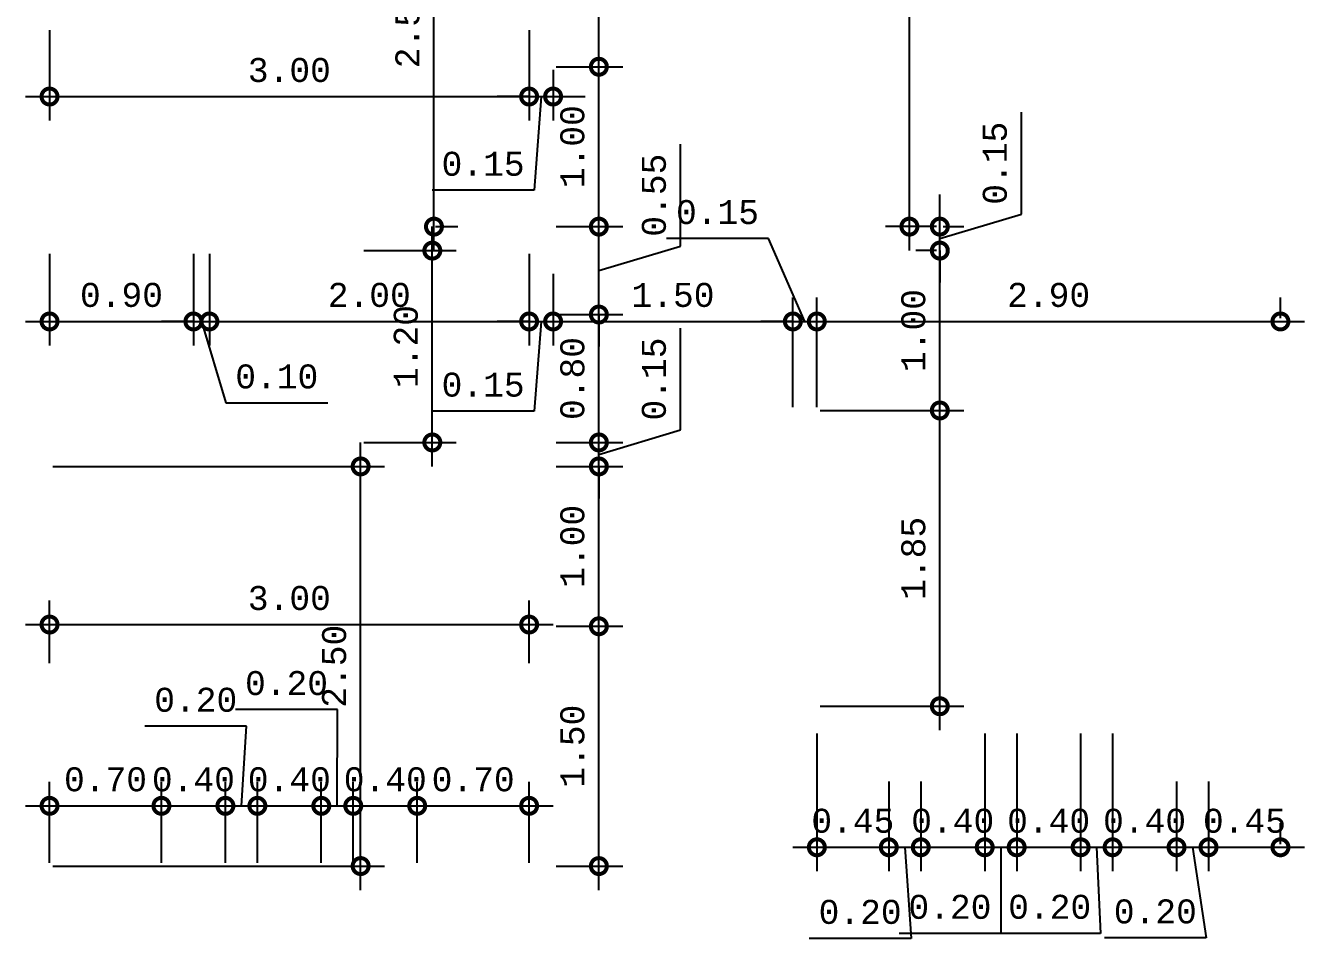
# Model space of a CAD drawing. Header units: inches. Extents: x -9 to 337, y -247 to 209.
# Drawn here: x 56.93 to 64.93, y 8.03 to 13.74 of the extents above; entities that cross this region are included whole.
import ezdxf

# ---------------------------------------------------------------- set-up
doc = ezdxf.new("R2010")
doc.units = ezdxf.units.IN
doc.header["$MEASUREMENT"] = 0
doc.header["$PDMODE"] = 34
doc.styles.add('MONOTXT4', font='monotxt4.shx')
doc.dimstyles.new('E100', dxfattribs={"dimtxt": 0.15, "dimasz": 0.2, "dimexe": 0.15, "dimexo": 0.02, "dimgap": 0.09, "dimtad": 1, "dimzin": 0, "dimdsep": 46, "dimtxsty": 'MONOTXT4', "dimblk": 'DOTSMALL', "dimcen": 0.01, "dimdle": 0.15, "dimclrd": 1, "dimclre": 1, "dimclrt": 2, "dimadec": 0, "dimazin": 0, "dimtfac": 1, "dimtofl": 0, "dimtmove": 1, "dimatfit": 1, "dimldrblk": 'OPEN90', "dimfxl": 1, "dimtolj": 1, "dimtzin": 0, "dimarcsym": 0})

# ---------------------------------------------------------------- blocks, each defined once
blk = doc.blocks.new('_DotSmall')
at = {"color": 0, "linetype": 'ByBlock', "const_width": 0.5}
blk.add_lwpolyline([(-0.0625, 0, 1), (0.0625, 0, 1)], format="xyb", close=True, dxfattribs=at)
blk = doc.blocks.new('*D162')
at = {"color": 1, "lineweight": -2, "transparency": 16777216}
for p, q in [((57.0763, 13.71), (57.0763, 13.1437)), ((60.0763, 13.71), (60.0763, 13.1437)), ((56.9263, 13.2937), (60.2263, 13.2937))]:
    blk.add_line(p, q, dxfattribs=at)
at = {"layer": 'DEFPOINTS', "color": 0, "transparency": 16777216}
for p in [(57.0763, 13.73), (60.0763, 13.73), (60.0763, 13.2937)]:
    blk.add_point(p, dxfattribs=at)
at = {"color": 1, "lineweight": -2, "transparency": 16777216, "xscale": 0.2, "yscale": 0.2, "zscale": 0.2, "rotation": 180}
blk.add_blockref('_DotSmall', (57.0763, 13.2937), dxfattribs=at)
at = {"color": 1, "lineweight": -2, "transparency": 16777216, "xscale": 0.2, "yscale": 0.2, "zscale": 0.2}
blk.add_blockref('_DotSmall', (60.0763, 13.2937), dxfattribs=at)
at = {"color": 2, "transparency": 16777216, "insert": (58.5763, 13.4587), "char_height": 0.15, "attachment_point": 5, "style": 'MONOTXT4'}
blk.add_mtext('\\A1;3.00', dxfattribs=at)
blk = doc.blocks.new('_Open90')
at = {"color": 0, "linetype": 'ByBlock', "lineweight": -2}
for p, q in [((-0.5, 0.5), (0, 0)), ((0, 0), (-1, 0)), ((0, 0), (-0.5, -0.5))]:
    blk.add_line(p, q, dxfattribs=at)
blk = doc.blocks.new('*D163')
at = {"color": 1, "lineweight": -2, "transparency": 16777216}
for p, q in [((60.0763, 13.71), (60.0763, 13.1437)), ((60.2263, 13.46), (60.2263, 13.1437)), ((60.0763, 13.2937), (59.8763, 13.2937)), ((60.0763, 13.2937), (60.2263, 13.2937)), ((60.1513, 13.2937), (60.107, 12.7071)), ((60.2263, 13.2937), (60.4263, 13.2937)), ((60.107, 12.7071), (59.4698, 12.7071))]:
    blk.add_line(p, q, dxfattribs=at)
at = {"layer": 'DEFPOINTS', "color": 0, "transparency": 16777216}
for p in [(60.0763, 13.73), (60.2263, 13.48), (60.2263, 13.2937)]:
    blk.add_point(p, dxfattribs=at)
at = {"color": 1, "lineweight": -2, "transparency": 16777216, "xscale": 0.2, "yscale": 0.2, "zscale": 0.2}
blk.add_blockref('_DotSmall', (60.0763, 13.2937), dxfattribs=at)
at = {"color": 1, "lineweight": -2, "transparency": 16777216, "xscale": 0.2, "yscale": 0.2, "zscale": 0.2, "rotation": 180}
blk.add_blockref('_DotSmall', (60.2263, 13.2937), dxfattribs=at)
at = {"color": 2, "transparency": 16777216, "insert": (59.7884, 12.8721), "char_height": 0.15, "attachment_point": 5, "style": 'MONOTXT4'}
blk.add_mtext('\\A1;0.15', dxfattribs=at)
blk = doc.blocks.new('*D166')
at = {"color": 1, "lineweight": -2, "transparency": 16777216}
for p, q in [((57.0763, 12.31), (57.0763, 11.7368)), ((57.9763, 12.31), (57.9763, 11.7368)), ((56.9263, 11.8868), (58.1263, 11.8868))]:
    blk.add_line(p, q, dxfattribs=at)
at = {"layer": 'DEFPOINTS', "color": 0, "transparency": 16777216}
for p in [(57.0763, 12.33), (57.9763, 12.33), (57.9763, 11.8868)]:
    blk.add_point(p, dxfattribs=at)
at = {"color": 1, "lineweight": -2, "transparency": 16777216, "xscale": 0.2, "yscale": 0.2, "zscale": 0.2, "rotation": 180}
blk.add_blockref('_DotSmall', (57.0763, 11.8868), dxfattribs=at)
at = {"color": 1, "lineweight": -2, "transparency": 16777216, "xscale": 0.2, "yscale": 0.2, "zscale": 0.2}
blk.add_blockref('_DotSmall', (57.9763, 11.8868), dxfattribs=at)
at = {"color": 2, "transparency": 16777216, "insert": (57.5263, 12.0518), "char_height": 0.15, "attachment_point": 5, "style": 'MONOTXT4'}
blk.add_mtext('\\A1;0.90', dxfattribs=at)
blk = doc.blocks.new('*D167')
at = {"color": 1, "lineweight": -2, "transparency": 16777216}
for p, q in [((57.9763, 12.31), (57.9763, 11.7368)), ((58.0763, 12.31), (58.0763, 11.7368)), ((57.9763, 11.8868), (57.7763, 11.8868)), ((57.9763, 11.8868), (58.0763, 11.8868)), ((58.0263, 11.8868), (58.1793, 11.3768)), ((58.0763, 11.8868), (58.2763, 11.8868)), ((58.1793, 11.3768), (58.8165, 11.3768))]:
    blk.add_line(p, q, dxfattribs=at)
at = {"layer": 'DEFPOINTS', "color": 0, "transparency": 16777216}
for p in [(57.9763, 12.33), (58.0763, 12.33), (58.0763, 11.8868)]:
    blk.add_point(p, dxfattribs=at)
at = {"color": 1, "lineweight": -2, "transparency": 16777216, "xscale": 0.2, "yscale": 0.2, "zscale": 0.2}
blk.add_blockref('_DotSmall', (57.9763, 11.8868), dxfattribs=at)
at = {"color": 1, "lineweight": -2, "transparency": 16777216, "xscale": 0.2, "yscale": 0.2, "zscale": 0.2, "rotation": 180}
blk.add_blockref('_DotSmall', (58.0763, 11.8868), dxfattribs=at)
at = {"color": 2, "transparency": 16777216, "insert": (58.4979, 11.5418), "char_height": 0.15, "attachment_point": 5, "style": 'MONOTXT4'}
blk.add_mtext('\\A1;0.10', dxfattribs=at)
blk = doc.blocks.new('*D168')
at = {"color": 1, "lineweight": -2, "transparency": 16777216}
for p, q in [((58.0763, 12.31), (58.0763, 11.7368)), ((60.0763, 12.31), (60.0763, 11.7368)), ((57.9263, 11.8868), (60.2263, 11.8868))]:
    blk.add_line(p, q, dxfattribs=at)
at = {"layer": 'DEFPOINTS', "color": 0, "transparency": 16777216}
for p in [(58.0763, 12.33), (60.0763, 12.33), (60.0763, 11.8868)]:
    blk.add_point(p, dxfattribs=at)
at = {"color": 1, "lineweight": -2, "transparency": 16777216, "xscale": 0.2, "yscale": 0.2, "zscale": 0.2, "rotation": 180}
blk.add_blockref('_DotSmall', (58.0763, 11.8868), dxfattribs=at)
at = {"color": 1, "lineweight": -2, "transparency": 16777216, "xscale": 0.2, "yscale": 0.2, "zscale": 0.2}
blk.add_blockref('_DotSmall', (60.0763, 11.8868), dxfattribs=at)
at = {"color": 2, "transparency": 16777216, "insert": (59.0763, 12.0518), "char_height": 0.15, "attachment_point": 5, "style": 'MONOTXT4'}
blk.add_mtext('\\A1;2.00', dxfattribs=at)
blk = doc.blocks.new('*D169')
at = {"color": 1, "lineweight": -2, "transparency": 16777216}
for p, q in [((60.0763, 12.31), (60.0763, 11.7368)), ((60.2263, 12.185), (60.2263, 11.7368)), ((60.0763, 11.8868), (59.8763, 11.8868)), ((60.0763, 11.8868), (60.2263, 11.8868)), ((60.1513, 11.8868), (60.1071, 11.3256)), ((60.2263, 11.8868), (60.4263, 11.8868)), ((60.1071, 11.3256), (59.47, 11.3256))]:
    blk.add_line(p, q, dxfattribs=at)
at = {"layer": 'DEFPOINTS', "color": 0, "transparency": 16777216}
for p in [(60.0763, 12.33), (60.2263, 12.205), (60.2263, 11.8868)]:
    blk.add_point(p, dxfattribs=at)
at = {"color": 1, "lineweight": -2, "transparency": 16777216, "xscale": 0.2, "yscale": 0.2, "zscale": 0.2}
blk.add_blockref('_DotSmall', (60.0763, 11.8868), dxfattribs=at)
at = {"color": 1, "lineweight": -2, "transparency": 16777216, "xscale": 0.2, "yscale": 0.2, "zscale": 0.2, "rotation": 180}
blk.add_blockref('_DotSmall', (60.2263, 11.8868), dxfattribs=at)
at = {"color": 2, "transparency": 16777216, "insert": (59.7886, 11.4906), "char_height": 0.15, "attachment_point": 5, "style": 'MONOTXT4'}
blk.add_mtext('\\A1;0.15', dxfattribs=at)
blk = doc.blocks.new('*D170')
at = {"color": 1, "lineweight": -2, "transparency": 16777216}
for p, q in [((60.2263, 12.185), (60.2263, 11.7368)), ((61.7263, 11.35), (61.7263, 12.0368)), ((60.0763, 11.8868), (61.8763, 11.8868))]:
    blk.add_line(p, q, dxfattribs=at)
at = {"layer": 'DEFPOINTS', "color": 0, "transparency": 16777216}
for p in [(60.2263, 12.205), (61.7263, 11.8868), (61.7263, 11.33)]:
    blk.add_point(p, dxfattribs=at)
at = {"color": 1, "lineweight": -2, "transparency": 16777216, "xscale": 0.2, "yscale": 0.2, "zscale": 0.2, "rotation": 180}
blk.add_blockref('_DotSmall', (60.2263, 11.8868), dxfattribs=at)
at = {"color": 1, "lineweight": -2, "transparency": 16777216, "xscale": 0.2, "yscale": 0.2, "zscale": 0.2}
blk.add_blockref('_DotSmall', (61.7263, 11.8868), dxfattribs=at)
at = {"color": 2, "transparency": 16777216, "insert": (60.9763, 12.0518), "char_height": 0.15, "attachment_point": 5, "style": 'MONOTXT4'}
blk.add_mtext('\\A1;1.50', dxfattribs=at)
blk = doc.blocks.new('*D171')
at = {"color": 1, "lineweight": -2, "transparency": 16777216}
for p, q in [((61.5733, 12.405), (60.9362, 12.405)), ((61.8013, 11.8868), (61.5733, 12.405)), ((61.7263, 11.35), (61.7263, 12.0368)), ((61.8763, 11.35), (61.8763, 12.0368)), ((61.7263, 11.8868), (61.5263, 11.8868)), ((61.7263, 11.8868), (61.8763, 11.8868)), ((61.8763, 11.8868), (62.0763, 11.8868))]:
    blk.add_line(p, q, dxfattribs=at)
at = {"layer": 'DEFPOINTS', "color": 0, "transparency": 16777216}
for p in [(61.8763, 11.8868), (61.7263, 11.33), (61.8763, 11.33)]:
    blk.add_point(p, dxfattribs=at)
at = {"color": 1, "lineweight": -2, "transparency": 16777216, "xscale": 0.2, "yscale": 0.2, "zscale": 0.2}
blk.add_blockref('_DotSmall', (61.7263, 11.8868), dxfattribs=at)
at = {"color": 1, "lineweight": -2, "transparency": 16777216, "xscale": 0.2, "yscale": 0.2, "zscale": 0.2, "rotation": 180}
blk.add_blockref('_DotSmall', (61.8763, 11.8868), dxfattribs=at)
at = {"color": 2, "transparency": 16777216, "insert": (61.2548, 12.57), "char_height": 0.15, "attachment_point": 5, "style": 'MONOTXT4'}
blk.add_mtext('\\A1;0.15', dxfattribs=at)
blk = doc.blocks.new('*D172')
at = {"color": 1, "lineweight": -2, "transparency": 16777216}
for p, q in [((61.8763, 11.35), (61.8763, 12.0368)), ((64.7763, 11.9068), (64.7763, 12.0368)), ((61.7263, 11.8868), (64.9263, 11.8868))]:
    blk.add_line(p, q, dxfattribs=at)
at = {"layer": 'DEFPOINTS', "color": 0, "transparency": 16777216}
for p in [(64.7763, 11.8868), (64.7763, 11.8868), (61.8763, 11.33)]:
    blk.add_point(p, dxfattribs=at)
at = {"color": 1, "lineweight": -2, "transparency": 16777216, "xscale": 0.2, "yscale": 0.2, "zscale": 0.2, "rotation": 180}
blk.add_blockref('_DotSmall', (61.8763, 11.8868), dxfattribs=at)
at = {"color": 1, "lineweight": -2, "transparency": 16777216, "xscale": 0.2, "yscale": 0.2, "zscale": 0.2}
blk.add_blockref('_DotSmall', (64.7763, 11.8868), dxfattribs=at)
at = {"color": 2, "transparency": 16777216, "insert": (63.3263, 12.0518), "char_height": 0.15, "attachment_point": 5, "style": 'MONOTXT4'}
blk.add_mtext('\\A1;2.90', dxfattribs=at)
blk = doc.blocks.new('*D173')
at = {"color": 1, "lineweight": -2, "transparency": 16777216}
for p, q in [((57.0763, 8.5), (57.0763, 9.0067)), ((57.7763, 8.5), (57.7763, 9.0067)), ((56.9263, 8.8567), (57.9263, 8.8567))]:
    blk.add_line(p, q, dxfattribs=at)
at = {"layer": 'DEFPOINTS', "color": 0, "transparency": 16777216}
for p in [(57.7763, 8.8567), (57.0763, 8.48), (57.7763, 8.48)]:
    blk.add_point(p, dxfattribs=at)
at = {"color": 1, "lineweight": -2, "transparency": 16777216, "xscale": 0.2, "yscale": 0.2, "zscale": 0.2, "rotation": 180}
blk.add_blockref('_DotSmall', (57.0763, 8.8567), dxfattribs=at)
at = {"color": 1, "lineweight": -2, "transparency": 16777216, "xscale": 0.2, "yscale": 0.2, "zscale": 0.2}
blk.add_blockref('_DotSmall', (57.7763, 8.8567), dxfattribs=at)
at = {"color": 2, "transparency": 16777216, "insert": (57.4263, 9.0217), "char_height": 0.15, "attachment_point": 5, "style": 'MONOTXT4'}
blk.add_mtext('\\A1;0.70', dxfattribs=at)
blk = doc.blocks.new('*D174')
at = {"color": 1, "lineweight": -2, "transparency": 16777216}
for p, q in [((57.7763, 8.5), (57.7763, 9.0067)), ((58.1763, 8.5), (58.1763, 9.0067)), ((57.6263, 8.8567), (58.3263, 8.8567))]:
    blk.add_line(p, q, dxfattribs=at)
at = {"layer": 'DEFPOINTS', "color": 0, "transparency": 16777216}
for p in [(58.1763, 8.8567), (57.7763, 8.48), (58.1763, 8.48)]:
    blk.add_point(p, dxfattribs=at)
at = {"color": 1, "lineweight": -2, "transparency": 16777216, "xscale": 0.2, "yscale": 0.2, "zscale": 0.2, "rotation": 180}
blk.add_blockref('_DotSmall', (57.7763, 8.8567), dxfattribs=at)
at = {"color": 1, "lineweight": -2, "transparency": 16777216, "xscale": 0.2, "yscale": 0.2, "zscale": 0.2}
blk.add_blockref('_DotSmall', (58.1763, 8.8567), dxfattribs=at)
at = {"color": 2, "transparency": 16777216, "insert": (57.9763, 9.0217), "char_height": 0.15, "attachment_point": 5, "style": 'MONOTXT4'}
blk.add_mtext('\\A1;0.40', dxfattribs=at)
blk = doc.blocks.new('*D175')
at = {"color": 1, "lineweight": -2, "transparency": 16777216}
for p, q in [((58.3093, 9.3543), (57.6721, 9.3543)), ((58.2763, 8.8567), (58.3093, 9.3543)), ((58.1763, 8.5), (58.1763, 9.0067)), ((58.3763, 8.5), (58.3763, 9.0067)), ((58.0263, 8.8567), (58.5263, 8.8567))]:
    blk.add_line(p, q, dxfattribs=at)
at = {"layer": 'DEFPOINTS', "color": 0, "transparency": 16777216}
for p in [(58.3763, 8.8567), (58.1763, 8.48), (58.3763, 8.48)]:
    blk.add_point(p, dxfattribs=at)
at = {"color": 1, "lineweight": -2, "transparency": 16777216, "xscale": 0.2, "yscale": 0.2, "zscale": 0.2, "rotation": 180}
blk.add_blockref('_DotSmall', (58.1763, 8.8567), dxfattribs=at)
at = {"color": 1, "lineweight": -2, "transparency": 16777216, "xscale": 0.2, "yscale": 0.2, "zscale": 0.2}
blk.add_blockref('_DotSmall', (58.3763, 8.8567), dxfattribs=at)
at = {"color": 2, "transparency": 16777216, "insert": (57.9907, 9.5193), "char_height": 0.15, "attachment_point": 5, "style": 'MONOTXT4'}
blk.add_mtext('\\A1;0.20', dxfattribs=at)
blk = doc.blocks.new('*D176')
at = {"color": 1, "lineweight": -2, "transparency": 16777216}
for p, q in [((58.3763, 8.5), (58.3763, 9.0067)), ((58.7763, 8.5), (58.7763, 9.0067)), ((58.2263, 8.8567), (58.9263, 8.8567))]:
    blk.add_line(p, q, dxfattribs=at)
at = {"layer": 'DEFPOINTS', "color": 0, "transparency": 16777216}
for p in [(58.7763, 8.8567), (58.3763, 8.48), (58.7763, 8.48)]:
    blk.add_point(p, dxfattribs=at)
at = {"color": 1, "lineweight": -2, "transparency": 16777216, "xscale": 0.2, "yscale": 0.2, "zscale": 0.2, "rotation": 180}
blk.add_blockref('_DotSmall', (58.3763, 8.8567), dxfattribs=at)
at = {"color": 1, "lineweight": -2, "transparency": 16777216, "xscale": 0.2, "yscale": 0.2, "zscale": 0.2}
blk.add_blockref('_DotSmall', (58.7763, 8.8567), dxfattribs=at)
at = {"color": 2, "transparency": 16777216, "insert": (58.5763, 9.0217), "char_height": 0.15, "attachment_point": 5, "style": 'MONOTXT4'}
blk.add_mtext('\\A1;0.40', dxfattribs=at)
blk = doc.blocks.new('*D177')
at = {"color": 1, "lineweight": -2, "transparency": 16777216}
for p, q in [((58.8774, 9.4586), (58.2402, 9.4586)), ((58.8763, 8.8567), (58.8774, 9.4586)), ((58.7763, 8.5), (58.7763, 9.0067)), ((58.9763, 8.5), (58.9763, 9.0067)), ((58.6263, 8.8567), (59.1263, 8.8567))]:
    blk.add_line(p, q, dxfattribs=at)
at = {"layer": 'DEFPOINTS', "color": 0, "transparency": 16777216}
for p in [(58.9763, 8.8567), (58.7763, 8.48), (58.9763, 8.48)]:
    blk.add_point(p, dxfattribs=at)
at = {"color": 1, "lineweight": -2, "transparency": 16777216, "xscale": 0.2, "yscale": 0.2, "zscale": 0.2, "rotation": 180}
blk.add_blockref('_DotSmall', (58.7763, 8.8567), dxfattribs=at)
at = {"color": 1, "lineweight": -2, "transparency": 16777216, "xscale": 0.2, "yscale": 0.2, "zscale": 0.2}
blk.add_blockref('_DotSmall', (58.9763, 8.8567), dxfattribs=at)
at = {"color": 2, "transparency": 16777216, "insert": (58.5588, 9.6236), "char_height": 0.15, "attachment_point": 5, "style": 'MONOTXT4'}
blk.add_mtext('\\A1;0.20', dxfattribs=at)
blk = doc.blocks.new('*D178')
at = {"color": 1, "lineweight": -2, "transparency": 16777216}
for p, q in [((58.9763, 8.5), (58.9763, 9.0067)), ((59.3763, 8.5), (59.3763, 9.0067)), ((58.8263, 8.8567), (59.5263, 8.8567))]:
    blk.add_line(p, q, dxfattribs=at)
at = {"layer": 'DEFPOINTS', "color": 0, "transparency": 16777216}
for p in [(59.3763, 8.8567), (58.9763, 8.48), (59.3763, 8.48)]:
    blk.add_point(p, dxfattribs=at)
at = {"color": 1, "lineweight": -2, "transparency": 16777216, "xscale": 0.2, "yscale": 0.2, "zscale": 0.2, "rotation": 180}
blk.add_blockref('_DotSmall', (58.9763, 8.8567), dxfattribs=at)
at = {"color": 1, "lineweight": -2, "transparency": 16777216, "xscale": 0.2, "yscale": 0.2, "zscale": 0.2}
blk.add_blockref('_DotSmall', (59.3763, 8.8567), dxfattribs=at)
at = {"color": 2, "transparency": 16777216, "insert": (59.1763, 9.0217), "char_height": 0.15, "attachment_point": 5, "style": 'MONOTXT4'}
blk.add_mtext('\\A1;0.40', dxfattribs=at)
blk = doc.blocks.new('*D179')
at = {"color": 1, "lineweight": -2, "transparency": 16777216}
for p, q in [((59.3763, 8.5), (59.3763, 9.0067)), ((60.0763, 8.5), (60.0763, 9.0067)), ((59.2263, 8.8567), (60.2263, 8.8567))]:
    blk.add_line(p, q, dxfattribs=at)
at = {"layer": 'DEFPOINTS', "color": 0, "transparency": 16777216}
for p in [(60.0763, 8.8567), (59.3763, 8.48), (60.0763, 8.48)]:
    blk.add_point(p, dxfattribs=at)
at = {"color": 1, "lineweight": -2, "transparency": 16777216, "xscale": 0.2, "yscale": 0.2, "zscale": 0.2, "rotation": 180}
blk.add_blockref('_DotSmall', (59.3763, 8.8567), dxfattribs=at)
at = {"color": 1, "lineweight": -2, "transparency": 16777216, "xscale": 0.2, "yscale": 0.2, "zscale": 0.2}
blk.add_blockref('_DotSmall', (60.0763, 8.8567), dxfattribs=at)
at = {"color": 2, "transparency": 16777216, "insert": (59.7263, 9.0217), "char_height": 0.15, "attachment_point": 5, "style": 'MONOTXT4'}
blk.add_mtext('\\A1;0.70', dxfattribs=at)
blk = doc.blocks.new('*D180')
at = {"color": 1, "lineweight": -2, "transparency": 16777216}
for p, q in [((61.8763, 9.31), (61.8763, 8.4475)), ((62.3263, 9.01), (62.3263, 8.4475)), ((61.7263, 8.5975), (62.4763, 8.5975))]:
    blk.add_line(p, q, dxfattribs=at)
at = {"layer": 'DEFPOINTS', "color": 0, "transparency": 16777216}
for p in [(61.8763, 9.33), (62.3263, 9.03), (62.3263, 8.5975)]:
    blk.add_point(p, dxfattribs=at)
at = {"color": 1, "lineweight": -2, "transparency": 16777216, "xscale": 0.2, "yscale": 0.2, "zscale": 0.2, "rotation": 180}
blk.add_blockref('_DotSmall', (61.8763, 8.5975), dxfattribs=at)
at = {"color": 1, "lineweight": -2, "transparency": 16777216, "xscale": 0.2, "yscale": 0.2, "zscale": 0.2}
blk.add_blockref('_DotSmall', (62.3263, 8.5975), dxfattribs=at)
at = {"color": 2, "transparency": 16777216, "insert": (62.1013, 8.7625), "char_height": 0.15, "attachment_point": 5, "style": 'MONOTXT4'}
blk.add_mtext('\\A1;0.45', dxfattribs=at)
blk = doc.blocks.new('*D181')
at = {"color": 1, "lineweight": -2, "transparency": 16777216}
for p, q in [((62.3263, 9.01), (62.3263, 8.4475)), ((62.5263, 9.01), (62.5263, 8.4475)), ((62.1763, 8.5975), (62.6763, 8.5975)), ((62.4263, 8.5975), (62.4656, 8.0274)), ((62.4656, 8.0274), (61.8284, 8.0274))]:
    blk.add_line(p, q, dxfattribs=at)
at = {"layer": 'DEFPOINTS', "color": 0, "transparency": 16777216}
for p in [(62.3263, 9.03), (62.5263, 9.03), (62.5263, 8.5975)]:
    blk.add_point(p, dxfattribs=at)
at = {"color": 1, "lineweight": -2, "transparency": 16777216, "xscale": 0.2, "yscale": 0.2, "zscale": 0.2, "rotation": 180}
blk.add_blockref('_DotSmall', (62.3263, 8.5975), dxfattribs=at)
at = {"color": 1, "lineweight": -2, "transparency": 16777216, "xscale": 0.2, "yscale": 0.2, "zscale": 0.2}
blk.add_blockref('_DotSmall', (62.5263, 8.5975), dxfattribs=at)
at = {"color": 2, "transparency": 16777216, "insert": (62.147, 8.1924), "char_height": 0.15, "attachment_point": 5, "style": 'MONOTXT4'}
blk.add_mtext('\\A1;0.20', dxfattribs=at)
blk = doc.blocks.new('*D182')
at = {"color": 1, "lineweight": -2, "transparency": 16777216}
for p, q in [((62.9263, 9.31), (62.9263, 8.4475)), ((62.5263, 9.01), (62.5263, 8.4475)), ((62.3763, 8.5975), (63.0763, 8.5975))]:
    blk.add_line(p, q, dxfattribs=at)
at = {"layer": 'DEFPOINTS', "color": 0, "transparency": 16777216}
for p in [(62.9263, 9.33), (62.5263, 9.03), (62.9263, 8.5975)]:
    blk.add_point(p, dxfattribs=at)
at = {"color": 1, "lineweight": -2, "transparency": 16777216, "xscale": 0.2, "yscale": 0.2, "zscale": 0.2, "rotation": 180}
blk.add_blockref('_DotSmall', (62.5263, 8.5975), dxfattribs=at)
at = {"color": 1, "lineweight": -2, "transparency": 16777216, "xscale": 0.2, "yscale": 0.2, "zscale": 0.2}
blk.add_blockref('_DotSmall', (62.9263, 8.5975), dxfattribs=at)
at = {"color": 2, "transparency": 16777216, "insert": (62.7263, 8.7625), "char_height": 0.15, "attachment_point": 5, "style": 'MONOTXT4'}
blk.add_mtext('\\A1;0.40', dxfattribs=at)
blk = doc.blocks.new('*D183')
at = {"color": 1, "lineweight": -2, "transparency": 16777216}
for p, q in [((62.9263, 9.31), (62.9263, 8.4475)), ((63.1263, 9.31), (63.1263, 8.4475)), ((62.7763, 8.5975), (63.2763, 8.5975)), ((63.0263, 8.5975), (63.0273, 8.0589)), ((63.0273, 8.0589), (62.3902, 8.0589))]:
    blk.add_line(p, q, dxfattribs=at)
at = {"layer": 'DEFPOINTS', "color": 0, "transparency": 16777216}
for p in [(62.9263, 9.33), (63.1263, 9.33), (63.1263, 8.5975)]:
    blk.add_point(p, dxfattribs=at)
at = {"color": 1, "lineweight": -2, "transparency": 16777216, "xscale": 0.2, "yscale": 0.2, "zscale": 0.2, "rotation": 180}
blk.add_blockref('_DotSmall', (62.9263, 8.5975), dxfattribs=at)
at = {"color": 1, "lineweight": -2, "transparency": 16777216, "xscale": 0.2, "yscale": 0.2, "zscale": 0.2}
blk.add_blockref('_DotSmall', (63.1263, 8.5975), dxfattribs=at)
at = {"color": 2, "transparency": 16777216, "insert": (62.7087, 8.2239), "char_height": 0.15, "attachment_point": 5, "style": 'MONOTXT4'}
blk.add_mtext('\\A1;0.20', dxfattribs=at)
blk = doc.blocks.new('*D184')
at = {"color": 1, "lineweight": -2, "transparency": 16777216}
for p, q in [((63.1263, 9.31), (63.1263, 8.4475)), ((63.5263, 9.31), (63.5263, 8.4475)), ((62.9763, 8.5975), (63.6763, 8.5975))]:
    blk.add_line(p, q, dxfattribs=at)
at = {"layer": 'DEFPOINTS', "color": 0, "transparency": 16777216}
for p in [(63.1263, 9.33), (63.5263, 9.33), (63.5263, 8.5975)]:
    blk.add_point(p, dxfattribs=at)
at = {"color": 1, "lineweight": -2, "transparency": 16777216, "xscale": 0.2, "yscale": 0.2, "zscale": 0.2, "rotation": 180}
blk.add_blockref('_DotSmall', (63.1263, 8.5975), dxfattribs=at)
at = {"color": 1, "lineweight": -2, "transparency": 16777216, "xscale": 0.2, "yscale": 0.2, "zscale": 0.2}
blk.add_blockref('_DotSmall', (63.5263, 8.5975), dxfattribs=at)
at = {"color": 2, "transparency": 16777216, "insert": (63.3263, 8.7625), "char_height": 0.15, "attachment_point": 5, "style": 'MONOTXT4'}
blk.add_mtext('\\A1;0.40', dxfattribs=at)
blk = doc.blocks.new('*D185')
at = {"color": 1, "lineweight": -2, "transparency": 16777216}
for p, q in [((63.5263, 9.31), (63.5263, 8.4475)), ((63.7263, 9.31), (63.7263, 8.4475)), ((63.3763, 8.5975), (63.8763, 8.5975)), ((63.6263, 8.5975), (63.6513, 8.0591)), ((63.6513, 8.0591), (63.0142, 8.0591))]:
    blk.add_line(p, q, dxfattribs=at)
at = {"layer": 'DEFPOINTS', "color": 0, "transparency": 16777216}
for p in [(63.5263, 9.33), (63.7263, 9.33), (63.7263, 8.5975)]:
    blk.add_point(p, dxfattribs=at)
at = {"color": 1, "lineweight": -2, "transparency": 16777216, "xscale": 0.2, "yscale": 0.2, "zscale": 0.2, "rotation": 180}
blk.add_blockref('_DotSmall', (63.5263, 8.5975), dxfattribs=at)
at = {"color": 1, "lineweight": -2, "transparency": 16777216, "xscale": 0.2, "yscale": 0.2, "zscale": 0.2}
blk.add_blockref('_DotSmall', (63.7263, 8.5975), dxfattribs=at)
at = {"color": 2, "transparency": 16777216, "insert": (63.3328, 8.2241), "char_height": 0.15, "attachment_point": 5, "style": 'MONOTXT4'}
blk.add_mtext('\\A1;0.20', dxfattribs=at)
blk = doc.blocks.new('*D186')
at = {"color": 1, "lineweight": -2, "transparency": 16777216}
for p, q in [((63.7263, 9.31), (63.7263, 8.4475)), ((64.1263, 9.01), (64.1263, 8.4475)), ((63.5763, 8.5975), (64.2763, 8.5975))]:
    blk.add_line(p, q, dxfattribs=at)
at = {"layer": 'DEFPOINTS', "color": 0, "transparency": 16777216}
for p in [(63.7263, 9.33), (64.1263, 9.03), (64.1263, 8.5975)]:
    blk.add_point(p, dxfattribs=at)
at = {"color": 1, "lineweight": -2, "transparency": 16777216, "xscale": 0.2, "yscale": 0.2, "zscale": 0.2, "rotation": 180}
blk.add_blockref('_DotSmall', (63.7263, 8.5975), dxfattribs=at)
at = {"color": 1, "lineweight": -2, "transparency": 16777216, "xscale": 0.2, "yscale": 0.2, "zscale": 0.2}
blk.add_blockref('_DotSmall', (64.1263, 8.5975), dxfattribs=at)
at = {"color": 2, "transparency": 16777216, "insert": (63.9263, 8.7625), "char_height": 0.15, "attachment_point": 5, "style": 'MONOTXT4'}
blk.add_mtext('\\A1;0.40', dxfattribs=at)
blk = doc.blocks.new('*D187')
at = {"color": 1, "lineweight": -2, "transparency": 16777216}
for p, q in [((64.1263, 9.01), (64.1263, 8.4475)), ((64.3263, 9.01), (64.3263, 8.4475)), ((63.9763, 8.5975), (64.4763, 8.5975)), ((64.2263, 8.5975), (64.3122, 8.0303)), ((64.3122, 8.0303), (63.6751, 8.0303))]:
    blk.add_line(p, q, dxfattribs=at)
at = {"layer": 'DEFPOINTS', "color": 0, "transparency": 16777216}
for p in [(64.1263, 9.03), (64.3263, 9.03), (64.3263, 8.5975)]:
    blk.add_point(p, dxfattribs=at)
at = {"color": 1, "lineweight": -2, "transparency": 16777216, "xscale": 0.2, "yscale": 0.2, "zscale": 0.2, "rotation": 180}
blk.add_blockref('_DotSmall', (64.1263, 8.5975), dxfattribs=at)
at = {"color": 1, "lineweight": -2, "transparency": 16777216, "xscale": 0.2, "yscale": 0.2, "zscale": 0.2}
blk.add_blockref('_DotSmall', (64.3263, 8.5975), dxfattribs=at)
at = {"color": 2, "transparency": 16777216, "insert": (63.9936, 8.1953), "char_height": 0.15, "attachment_point": 5, "style": 'MONOTXT4'}
blk.add_mtext('\\A1;0.20', dxfattribs=at)
blk = doc.blocks.new('*D188')
at = {"color": 1, "lineweight": -2, "transparency": 16777216}
for p, q in [((64.3263, 9.01), (64.3263, 8.4475)), ((64.7763, 8.6175), (64.7763, 8.7475)), ((64.1763, 8.5975), (64.9263, 8.5975))]:
    blk.add_line(p, q, dxfattribs=at)
at = {"layer": 'DEFPOINTS', "color": 0, "transparency": 16777216}
for p in [(64.3263, 9.03), (64.7763, 8.5975), (64.7763, 8.5975)]:
    blk.add_point(p, dxfattribs=at)
at = {"color": 1, "lineweight": -2, "transparency": 16777216, "xscale": 0.2, "yscale": 0.2, "zscale": 0.2, "rotation": 180}
blk.add_blockref('_DotSmall', (64.3263, 8.5975), dxfattribs=at)
at = {"color": 1, "lineweight": -2, "transparency": 16777216, "xscale": 0.2, "yscale": 0.2, "zscale": 0.2}
blk.add_blockref('_DotSmall', (64.7763, 8.5975), dxfattribs=at)
at = {"color": 2, "transparency": 16777216, "insert": (64.5513, 8.7625), "char_height": 0.15, "attachment_point": 5, "style": 'MONOTXT4'}
blk.add_mtext('\\A1;0.45', dxfattribs=at)
blk = doc.blocks.new('*D189')
at = {"color": 1, "lineweight": -2, "transparency": 16777216}
for p, q in [((59.0224, 8.33), (59.0224, 11.13)), ((57.0963, 10.98), (59.1724, 10.98)), ((57.0963, 8.48), (59.1724, 8.48))]:
    blk.add_line(p, q, dxfattribs=at)
at = {"layer": 'DEFPOINTS', "color": 0, "transparency": 16777216}
for p in [(57.0763, 10.98), (59.0224, 10.98), (57.0763, 8.48)]:
    blk.add_point(p, dxfattribs=at)
at = {"color": 1, "lineweight": -2, "transparency": 16777216, "xscale": 0.2, "yscale": 0.2, "zscale": 0.2}
for p, rotation in [((59.0224, 10.98), 90), ((59.0224, 8.48), 270)]:
    blk.add_blockref('_DotSmall', p, dxfattribs=dict(at, rotation=rotation))
at = {"color": 2, "transparency": 16777216, "insert": (58.8574, 9.73), "char_height": 0.15, "attachment_point": 5, "rotation": 90, "style": 'MONOTXT4'}
blk.add_mtext('\\A1;2.50', dxfattribs=at)
blk = doc.blocks.new('*D190')
at = {"color": 1, "lineweight": -2, "transparency": 16777216}
for p, q in [((57.0763, 9.75), (57.0763, 10.1408)), ((60.0763, 9.75), (60.0763, 10.1408)), ((56.9263, 9.9908), (60.2263, 9.9908))]:
    blk.add_line(p, q, dxfattribs=at)
at = {"layer": 'DEFPOINTS', "color": 0, "transparency": 16777216}
for p in [(60.0763, 9.9908), (57.0763, 9.73), (60.0763, 9.73)]:
    blk.add_point(p, dxfattribs=at)
at = {"color": 1, "lineweight": -2, "transparency": 16777216, "xscale": 0.2, "yscale": 0.2, "zscale": 0.2, "rotation": 180}
blk.add_blockref('_DotSmall', (57.0763, 9.9908), dxfattribs=at)
at = {"color": 1, "lineweight": -2, "transparency": 16777216, "xscale": 0.2, "yscale": 0.2, "zscale": 0.2}
blk.add_blockref('_DotSmall', (60.0763, 9.9908), dxfattribs=at)
at = {"color": 2, "transparency": 16777216, "insert": (58.5763, 10.1558), "char_height": 0.15, "attachment_point": 5, "style": 'MONOTXT4'}
blk.add_mtext('\\A1;3.00', dxfattribs=at)
blk = doc.blocks.new('*D191')
at = {"color": 1, "lineweight": -2, "transparency": 16777216}
for p, q in [((59.4708, 10.98), (59.4708, 12.48)), ((59.0424, 12.33), (59.6208, 12.33)), ((59.0424, 11.13), (59.6208, 11.13))]:
    blk.add_line(p, q, dxfattribs=at)
at = {"layer": 'DEFPOINTS', "color": 0, "transparency": 16777216}
for p in [(59.0224, 12.33), (59.4708, 12.33), (59.0224, 11.13)]:
    blk.add_point(p, dxfattribs=at)
at = {"color": 1, "lineweight": -2, "transparency": 16777216, "xscale": 0.2, "yscale": 0.2, "zscale": 0.2}
for p, rotation in [((59.4708, 12.33), 90), ((59.4708, 11.13), 270)]:
    blk.add_blockref('_DotSmall', p, dxfattribs=dict(at, rotation=rotation))
at = {"color": 2, "transparency": 16777216, "insert": (59.3058, 11.73), "char_height": 0.15, "attachment_point": 5, "rotation": 90, "style": 'MONOTXT4'}
blk.add_mtext('\\A1;1.20', dxfattribs=at)
blk = doc.blocks.new('*D192')
at = {"color": 1, "lineweight": -2, "transparency": 16777216}
for p, q in [((59.4811, 12.33), (59.4811, 15.13)), ((59.4908, 14.98), (59.6311, 14.98)), ((59.4908, 12.48), (59.6311, 12.48))]:
    blk.add_line(p, q, dxfattribs=at)
at = {"layer": 'DEFPOINTS', "color": 0, "transparency": 16777216}
for p in [(59.4708, 14.98), (59.4811, 14.98), (59.4708, 12.48)]:
    blk.add_point(p, dxfattribs=at)
at = {"color": 1, "lineweight": -2, "transparency": 16777216, "xscale": 0.2, "yscale": 0.2, "zscale": 0.2}
for p, rotation in [((59.4811, 14.98), 90), ((59.4811, 12.48), 270)]:
    blk.add_blockref('_DotSmall', p, dxfattribs=dict(at, rotation=rotation))
at = {"color": 2, "transparency": 16777216, "insert": (59.3161, 13.73), "char_height": 0.15, "attachment_point": 5, "rotation": 90, "style": 'MONOTXT4'}
blk.add_mtext('\\A1;2.50', dxfattribs=at)
blk = doc.blocks.new('*D203')
at = {"color": 1, "lineweight": -2, "transparency": 16777216}
for p, q in [((60.5127, 8.33), (60.5127, 10.13)), ((60.2463, 9.98), (60.6627, 9.98)), ((60.2463, 8.48), (60.6627, 8.48))]:
    blk.add_line(p, q, dxfattribs=at)
at = {"layer": 'DEFPOINTS', "color": 0, "transparency": 16777216}
for p in [(60.2263, 9.98), (60.5127, 9.98), (60.2263, 8.48)]:
    blk.add_point(p, dxfattribs=at)
at = {"color": 1, "lineweight": -2, "transparency": 16777216, "xscale": 0.2, "yscale": 0.2, "zscale": 0.2}
for p, rotation in [((60.5127, 9.98), 90), ((60.5127, 8.48), 270)]:
    blk.add_blockref('_DotSmall', p, dxfattribs=dict(at, rotation=rotation))
at = {"color": 2, "transparency": 16777216, "insert": (60.3477, 9.23), "char_height": 0.15, "attachment_point": 5, "rotation": 90, "style": 'MONOTXT4'}
blk.add_mtext('\\A1;1.50', dxfattribs=at)
blk = doc.blocks.new('*D204')
at = {"color": 1, "lineweight": -2, "transparency": 16777216}
for p, q in [((60.5127, 9.83), (60.5127, 11.13)), ((60.2463, 10.98), (60.6627, 10.98)), ((60.2463, 9.98), (60.6627, 9.98))]:
    blk.add_line(p, q, dxfattribs=at)
at = {"layer": 'DEFPOINTS', "color": 0, "transparency": 16777216}
for p in [(60.2263, 10.98), (60.5127, 10.98), (60.2263, 9.98)]:
    blk.add_point(p, dxfattribs=at)
at = {"color": 1, "lineweight": -2, "transparency": 16777216, "xscale": 0.2, "yscale": 0.2, "zscale": 0.2}
for p, rotation in [((60.5127, 10.98), 90), ((60.5127, 9.98), 270)]:
    blk.add_blockref('_DotSmall', p, dxfattribs=dict(at, rotation=rotation))
at = {"color": 2, "transparency": 16777216, "insert": (60.3477, 10.48), "char_height": 0.15, "attachment_point": 5, "rotation": 90, "style": 'MONOTXT4'}
blk.add_mtext('\\A1;1.00', dxfattribs=at)
blk = doc.blocks.new('*D205')
at = {"color": 1, "lineweight": -2, "transparency": 16777216}
for p, q in [((61.0227, 11.208), (61.0227, 11.8452)), ((60.5127, 11.13), (60.5127, 11.33)), ((60.5127, 11.055), (61.0227, 11.208)), ((60.2463, 11.13), (60.6627, 11.13)), ((60.5127, 10.98), (60.5127, 11.13)), ((60.2463, 10.98), (60.6627, 10.98)), ((60.5127, 10.98), (60.5127, 10.78))]:
    blk.add_line(p, q, dxfattribs=at)
at = {"layer": 'DEFPOINTS', "color": 0, "transparency": 16777216}
for p in [(60.2263, 11.13), (60.5127, 11.13), (60.2263, 10.98)]:
    blk.add_point(p, dxfattribs=at)
at = {"color": 1, "lineweight": -2, "transparency": 16777216, "xscale": 0.2, "yscale": 0.2, "zscale": 0.2}
for p, rotation in [((60.5127, 11.13), 270), ((60.5127, 10.98), 90)]:
    blk.add_blockref('_DotSmall', p, dxfattribs=dict(at, rotation=rotation))
at = {"color": 2, "transparency": 16777216, "insert": (60.8577, 11.5266), "char_height": 0.15, "attachment_point": 5, "rotation": 90, "style": 'MONOTXT4'}
blk.add_mtext('\\A1;0.15', dxfattribs=at)
blk = doc.blocks.new('*D206')
at = {"color": 1, "lineweight": -2, "transparency": 16777216}
for p, q in [((60.5127, 10.98), (60.5127, 12.08)), ((60.2463, 11.93), (60.6627, 11.93)), ((60.2463, 11.13), (60.6627, 11.13))]:
    blk.add_line(p, q, dxfattribs=at)
at = {"layer": 'DEFPOINTS', "color": 0, "transparency": 16777216}
for p in [(60.2263, 11.93), (60.5127, 11.93), (60.2263, 11.13)]:
    blk.add_point(p, dxfattribs=at)
at = {"color": 1, "lineweight": -2, "transparency": 16777216, "xscale": 0.2, "yscale": 0.2, "zscale": 0.2}
for p, rotation in [((60.5127, 11.93), 90), ((60.5127, 11.13), 270)]:
    blk.add_blockref('_DotSmall', p, dxfattribs=dict(at, rotation=rotation))
at = {"color": 2, "transparency": 16777216, "insert": (60.3477, 11.53), "char_height": 0.15, "attachment_point": 5, "rotation": 90, "style": 'MONOTXT4'}
blk.add_mtext('\\A1;0.80', dxfattribs=at)
blk = doc.blocks.new('*D207')
at = {"color": 1, "lineweight": -2, "transparency": 16777216}
for p, q in [((61.0227, 12.358), (61.0227, 12.9952)), ((60.5127, 12.48), (60.5127, 12.68)), ((60.2463, 12.48), (60.6627, 12.48)), ((60.5127, 11.93), (60.5127, 12.48)), ((60.5127, 12.205), (61.0227, 12.358)), ((60.2463, 11.93), (60.6627, 11.93)), ((60.5127, 11.93), (60.5127, 11.73))]:
    blk.add_line(p, q, dxfattribs=at)
at = {"layer": 'DEFPOINTS', "color": 0, "transparency": 16777216}
for p in [(60.2263, 12.48), (60.5127, 12.48), (60.2263, 11.93)]:
    blk.add_point(p, dxfattribs=at)
at = {"color": 1, "lineweight": -2, "transparency": 16777216, "xscale": 0.2, "yscale": 0.2, "zscale": 0.2}
for p, rotation in [((60.5127, 12.48), 270), ((60.5127, 11.93), 90)]:
    blk.add_blockref('_DotSmall', p, dxfattribs=dict(at, rotation=rotation))
at = {"color": 2, "transparency": 16777216, "insert": (60.8577, 12.6766), "char_height": 0.15, "attachment_point": 5, "rotation": 90, "style": 'MONOTXT4'}
blk.add_mtext('\\A1;0.55', dxfattribs=at)
blk = doc.blocks.new('*D208')
at = {"color": 1, "lineweight": -2, "transparency": 16777216}
for p, q in [((60.5127, 12.33), (60.5127, 13.63)), ((60.2463, 13.48), (60.6627, 13.48)), ((60.2463, 12.48), (60.6627, 12.48))]:
    blk.add_line(p, q, dxfattribs=at)
at = {"layer": 'DEFPOINTS', "color": 0, "transparency": 16777216}
for p in [(60.2263, 13.48), (60.5127, 13.48), (60.2263, 12.48)]:
    blk.add_point(p, dxfattribs=at)
at = {"color": 1, "lineweight": -2, "transparency": 16777216, "xscale": 0.2, "yscale": 0.2, "zscale": 0.2}
for p, rotation in [((60.5127, 13.48), 90), ((60.5127, 12.48), 270)]:
    blk.add_blockref('_DotSmall', p, dxfattribs=dict(at, rotation=rotation))
at = {"color": 2, "transparency": 16777216, "insert": (60.3477, 12.98), "char_height": 0.15, "attachment_point": 5, "rotation": 90, "style": 'MONOTXT4'}
blk.add_mtext('\\A1;1.00', dxfattribs=at)
blk = doc.blocks.new('*D209')
at = {"color": 1, "lineweight": -2, "transparency": 16777216}
for p, q in [((60.5127, 13.33), (60.5127, 15.13)), ((60.2463, 14.98), (60.6627, 14.98)), ((60.2463, 13.48), (60.6627, 13.48))]:
    blk.add_line(p, q, dxfattribs=at)
at = {"layer": 'DEFPOINTS', "color": 0, "transparency": 16777216}
for p in [(60.2263, 14.98), (60.5127, 14.98), (60.2263, 13.48)]:
    blk.add_point(p, dxfattribs=at)
at = {"color": 1, "lineweight": -2, "transparency": 16777216, "xscale": 0.2, "yscale": 0.2, "zscale": 0.2}
for p, rotation in [((60.5127, 14.98), 90), ((60.5127, 13.48), 270)]:
    blk.add_blockref('_DotSmall', p, dxfattribs=dict(at, rotation=rotation))
at = {"color": 2, "transparency": 16777216, "insert": (60.3477, 14.23), "char_height": 0.15, "attachment_point": 5, "rotation": 90, "style": 'MONOTXT4'}
blk.add_mtext('\\A1;1.50', dxfattribs=at)
blk = doc.blocks.new('*D212')
at = {"color": 1, "lineweight": -2, "transparency": 16777216}
for p, q in [((62.6456, 9.33), (62.6456, 11.48)), ((61.8963, 11.33), (62.7956, 11.33)), ((61.8963, 9.48), (62.7956, 9.48))]:
    blk.add_line(p, q, dxfattribs=at)
at = {"layer": 'DEFPOINTS', "color": 0, "transparency": 16777216}
for p in [(61.8763, 11.33), (62.6456, 11.33), (61.8763, 9.48)]:
    blk.add_point(p, dxfattribs=at)
at = {"color": 1, "lineweight": -2, "transparency": 16777216, "xscale": 0.2, "yscale": 0.2, "zscale": 0.2}
for p, rotation in [((62.6456, 11.33), 90), ((62.6456, 9.48), 270)]:
    blk.add_blockref('_DotSmall', p, dxfattribs=dict(at, rotation=rotation))
at = {"color": 2, "transparency": 16777216, "insert": (62.4806, 10.405), "char_height": 0.15, "attachment_point": 5, "rotation": 90, "style": 'MONOTXT4'}
blk.add_mtext('\\A1;1.85', dxfattribs=at)
blk = doc.blocks.new('*D213')
at = {"color": 1, "lineweight": -2, "transparency": 16777216}
for p, q in [((62.6456, 11.18), (62.6456, 12.48)), ((62.6256, 12.33), (62.4956, 12.33)), ((61.8963, 11.33), (62.7956, 11.33))]:
    blk.add_line(p, q, dxfattribs=at)
at = {"layer": 'DEFPOINTS', "color": 0, "transparency": 16777216}
for p in [(62.6456, 12.33), (62.6456, 12.33), (61.8763, 11.33)]:
    blk.add_point(p, dxfattribs=at)
at = {"color": 1, "lineweight": -2, "transparency": 16777216, "xscale": 0.2, "yscale": 0.2, "zscale": 0.2}
for p, rotation in [((62.6456, 12.33), 90), ((62.6456, 11.33), 270)]:
    blk.add_blockref('_DotSmall', p, dxfattribs=dict(at, rotation=rotation))
at = {"color": 2, "transparency": 16777216, "insert": (62.4806, 11.83), "char_height": 0.15, "attachment_point": 5, "rotation": 90, "style": 'MONOTXT4'}
blk.add_mtext('\\A1;1.00', dxfattribs=at)
blk = doc.blocks.new('*D214')
at = {"color": 1, "lineweight": -2, "transparency": 16777216}
for p, q in [((63.1556, 12.558), (63.1556, 13.1952)), ((62.6456, 12.48), (62.6456, 12.68)), ((62.6456, 12.405), (63.1556, 12.558)), ((62.6456, 12.33), (62.6456, 12.48)), ((62.6656, 12.48), (62.7956, 12.48)), ((62.6256, 12.33), (62.4956, 12.33)), ((62.6456, 12.33), (62.6456, 12.13))]:
    blk.add_line(p, q, dxfattribs=at)
at = {"layer": 'DEFPOINTS', "color": 0, "transparency": 16777216}
for p in [(62.6456, 12.48), (62.6456, 12.48), (62.6456, 12.33)]:
    blk.add_point(p, dxfattribs=at)
at = {"color": 1, "lineweight": -2, "transparency": 16777216, "xscale": 0.2, "yscale": 0.2, "zscale": 0.2}
for p, rotation in [((62.6456, 12.48), 270), ((62.6456, 12.33), 90)]:
    blk.add_blockref('_DotSmall', p, dxfattribs=dict(at, rotation=rotation))
at = {"color": 2, "transparency": 16777216, "insert": (62.9906, 12.8766), "char_height": 0.15, "attachment_point": 5, "rotation": 90, "style": 'MONOTXT4'}
blk.add_mtext('\\A1;0.15', dxfattribs=at)
blk = doc.blocks.new('*D215')
at = {"color": 1, "lineweight": -2, "transparency": 16777216}
for p, q in [((62.4553, 12.33), (62.4553, 16.13)), ((62.4353, 15.98), (62.3053, 15.98)), ((62.6256, 12.48), (62.3053, 12.48))]:
    blk.add_line(p, q, dxfattribs=at)
at = {"layer": 'DEFPOINTS', "color": 0, "transparency": 16777216}
for p in [(62.4553, 15.98), (62.4553, 15.98), (62.6456, 12.48)]:
    blk.add_point(p, dxfattribs=at)
at = {"color": 1, "lineweight": -2, "transparency": 16777216, "xscale": 0.2, "yscale": 0.2, "zscale": 0.2}
for p, rotation in [((62.4553, 15.98), 90), ((62.4553, 12.48), 270)]:
    blk.add_blockref('_DotSmall', p, dxfattribs=dict(at, rotation=rotation))
at = {"color": 2, "transparency": 16777216, "insert": (62.2903, 14.23), "char_height": 0.15, "attachment_point": 5, "rotation": 90, "style": 'MONOTXT4'}
blk.add_mtext('\\A1;3.50', dxfattribs=at)

msp = doc.modelspace()

# ---------------------------------------------------------------- dimensions: what is measured, and where the dimension line sits
for base, p1, p2, picture, middle in [((62.4553, 15.98), (62.6456, 12.48), (62.4553, 15.98), '*D215', (62.2903, 14.23)), ((59.4811, 14.98), (59.4708, 12.48), (59.4708, 14.98), '*D192', (59.3161, 13.73)), ((60.5127, 14.98), (60.2263, 13.48), (60.2263, 14.98), '*D209', (60.3477, 14.23)), ((60.5127, 13.48), (60.2263, 12.48), (60.2263, 13.48), '*D208', (60.3477, 12.98)), ((62.6456, 12.48), (62.6456, 12.33), (62.6456, 12.48), '*D214', (62.9906, 12.648)), ((60.5127, 12.48), (60.2263, 11.93), (60.2263, 12.48), '*D207', (60.8577, 12.448)), ((59.4708, 12.33), (59.0224, 11.13), (59.0224, 12.33), '*D191', (59.3058, 11.73)), ((62.6456, 12.33), (61.8763, 11.33), (62.6456, 12.33), '*D213', (62.4806, 11.83)), ((60.5127, 11.93), (60.2263, 11.13), (60.2263, 11.93), '*D206', (60.3477, 11.53)), ((60.5127, 11.13), (60.2263, 10.98), (60.2263, 11.13), '*D205', (60.8577, 11.298)), ((62.6456, 11.33), (61.8763, 9.48), (61.8763, 11.33), '*D212', (62.4806, 10.405)), ((59.0224, 10.98), (57.0763, 8.48), (57.0763, 10.98), '*D189', (58.8574, 9.73)), ((60.5127, 10.98), (60.2263, 9.98), (60.2263, 10.98), '*D204', (60.3477, 10.48)), ((60.5127, 9.98), (60.2263, 8.48), (60.2263, 9.98), '*D203', (60.3477, 9.23))]:
    dim = msp.add_linear_dim(base=base, p1=p1, p2=p2, angle=90, dimstyle='E100')
    dim.commit()
    dim.dimension.update_dxf_attribs({"geometry": picture, "text_midpoint": middle})
for base, p1, p2, picture, middle in [((60.0763, 13.2937), (57.0763, 13.73), (60.0763, 13.73), '*D162', (58.5763, 13.4587)), ((57.9763, 11.8868), (57.0763, 12.33), (57.9763, 12.33), '*D166', (57.5263, 12.0518)), ((58.0763, 11.8868), (57.9763, 12.33), (58.0763, 12.33), '*D167', (58.2693, 11.5418)), ((60.0763, 11.8868), (58.0763, 12.33), (60.0763, 12.33), '*D168', (59.0763, 12.0518)), ((61.7263, 11.8868), (60.2263, 12.205), (61.7263, 11.33), '*D170', (60.9763, 12.0518)), ((64.7763, 11.8868), (61.8763, 11.33), (64.7763, 11.8868), '*D172', (63.3263, 12.0518)), ((60.0763, 9.9908), (57.0763, 9.73), (60.0763, 9.73), '*D190', (58.5763, 10.1558)), ((57.7763, 8.8567), (57.0763, 8.48), (57.7763, 8.48), '*D173', (57.4263, 9.0217)), ((60.0763, 8.8567), (59.3763, 8.48), (60.0763, 8.48), '*D179', (59.7263, 9.0217))]:
    dim = msp.add_linear_dim(base=base, p1=p1, p2=p2, dimstyle='E100')
    dim.commit()
    dim.dimension.update_dxf_attribs({"geometry": picture, "text_midpoint": middle})
for base, p1, p2, picture, middle in [((60.2263, 13.2937), (60.0763, 13.73), (60.2263, 13.48), '*D163', (60.017, 12.7071)), ((61.8763, 11.8868), (61.7263, 11.33), (61.8763, 11.33), '*D171', (61.4833, 12.405)), ((60.2263, 11.8868), (60.0763, 12.33), (60.2263, 12.205), '*D169', (60.0171, 11.3256)), ((58.9763, 8.8567), (58.7763, 8.48), (58.9763, 8.48), '*D177', (58.7874, 9.4586)), ((58.3763, 8.8567), (58.1763, 8.48), (58.3763, 8.48), '*D175', (58.2193, 9.3543)), ((62.3263, 8.5975), (61.8763, 9.33), (62.3263, 9.03), '*D180', (62.1013, 8.5975)), ((62.9263, 8.5975), (62.5263, 9.03), (62.9263, 9.33), '*D182', (62.7263, 8.5975)), ((63.1263, 8.5975), (62.9263, 9.33), (63.1263, 9.33), '*D183', (62.9373, 8.0589)), ((63.5263, 8.5975), (63.1263, 9.33), (63.5263, 9.33), '*D184', (63.3263, 8.5975)), ((63.7263, 8.5975), (63.5263, 9.33), (63.7263, 9.33), '*D185', (63.5613, 8.0591)), ((64.1263, 8.5975), (63.7263, 9.33), (64.1263, 9.03), '*D186', (63.9263, 8.5975)), ((58.1763, 8.8567), (57.7763, 8.48), (58.1763, 8.48), '*D174', (57.9763, 8.8567)), ((58.7763, 8.8567), (58.3763, 8.48), (58.7763, 8.48), '*D176', (58.5763, 8.8567)), ((59.3763, 8.8567), (58.9763, 8.48), (59.3763, 8.48), '*D178', (59.1763, 8.8567)), ((62.5263, 8.5975), (62.3263, 9.03), (62.5263, 9.03), '*D181', (62.3756, 8.0274)), ((64.3263, 8.5975), (64.1263, 9.03), (64.3263, 9.03), '*D187', (64.2222, 8.0303)), ((64.7763, 8.5975), (64.3263, 9.03), (64.7763, 8.5975), '*D188', (64.5513, 8.5975))]:
    dim = msp.add_linear_dim(base=base, p1=p1, p2=p2, dimstyle='E100')
    dim.commit()
    dim.dimension.update_dxf_attribs({"geometry": picture, "text_midpoint": middle, "dimtype": 160})

doc.saveas('drawing.dxf')
